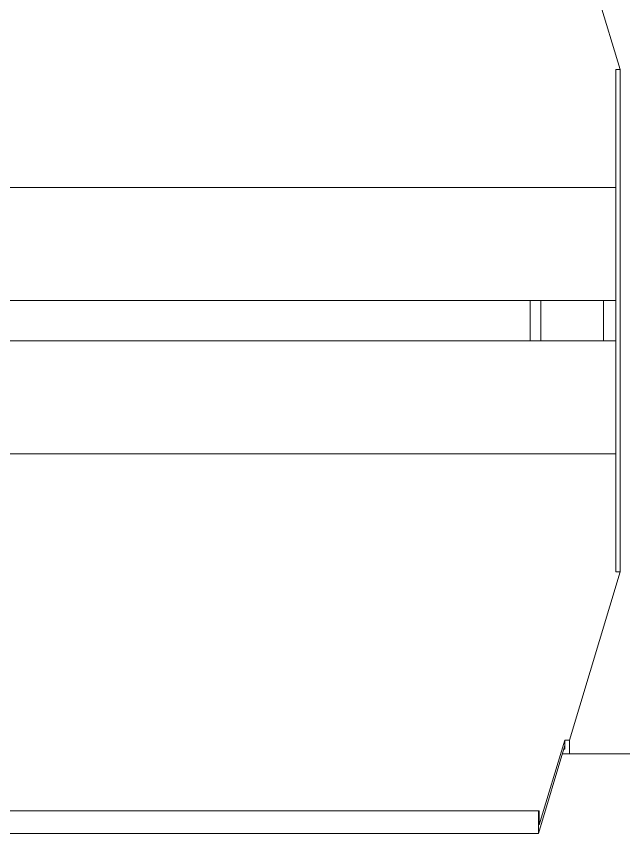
# Model space of a CAD drawing. Header units: millimetres. Extents: x -1052 to 3351, y 0 to 2015.
# Drawn here: x -107.726 to -104.537, y 1570.345 to 1574.641 of the extents above; entities that cross this region are included whole.
import ezdxf

# ---------------------------------------------------------------- set-up
doc = ezdxf.new("R2010")
doc.units = ezdxf.units.MM

msp = doc.modelspace()

# ---------------------------------------------------------------- linework, layer by layer
at = {"linetype": 'Continuous', "lineweight": 0}
for p, q in [((-104.5544, 1574.3618), (-104.8213, 1575.2451)), ((-104.5778, 1574.3618), (-104.5544, 1574.3618)), ((-104.5778, 1574.3618), (-104.5778, 1571.7207)), ((-104.5544, 1571.7207), (-104.5544, 1574.3618)), ((-115.4078, 1573.7405), (-104.5778, 1573.7405)), ((-118.7599, 1573.1467), (-104.5778, 1573.1467)), ((-105.0272, 1573.1467), (-105.0272, 1572.9358)), ((-104.9706, 1573.1467), (-104.9706, 1572.9358)), ((-104.6428, 1573.1467), (-104.6428, 1572.9358)), ((-104.5778, 1572.9358), (-118.7599, 1572.9358)), ((-115.4078, 1572.342), (-104.5778, 1572.342)), ((-104.8213, 1570.8374), (-104.5544, 1571.7207)), ((-104.5778, 1571.7207), (-104.5544, 1571.7207)), ((-104.9795, 1570.3915), (-104.8447, 1570.8374)), ((-104.8447, 1570.8081), (-104.8447, 1570.8374)), ((-104.8447, 1570.8374), (-104.8213, 1570.8374)), ((-104.8213, 1570.7648), (-104.8213, 1570.8374)), ((-104.9845, 1570.3454), (-104.8447, 1570.8081)), ((-104.8506, 1570.7887), (-104.8447, 1570.7887)), ((-104.8447, 1570.7887), (-104.8447, 1570.8081)), ((-104.8578, 1570.7648), (-104.8213, 1570.7648)), ((-104.1095, 1570.7648), (-104.8213, 1570.7648)), ((-121.4468, 1570.4652), (-104.9845, 1570.4652)), ((-104.9845, 1570.4652), (-104.9845, 1570.3454)), ((-104.9845, 1570.4652), (-104.9795, 1570.4652)), ((-104.9795, 1570.4652), (-104.9795, 1570.3915)), ((-121.4468, 1570.3454), (-104.9845, 1570.3454))]:
    msp.add_line(p, q, dxfattribs=at)

doc.saveas('drawing.dxf')
